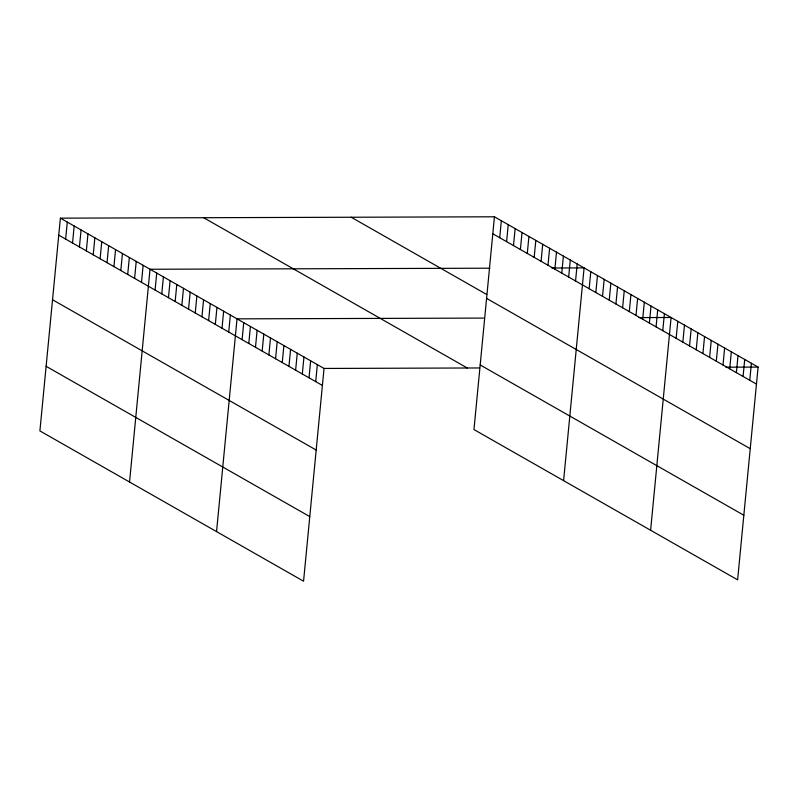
<?xml version="1.0" encoding="UTF-8"?>
<svg xmlns="http://www.w3.org/2000/svg" width="798" height="798" viewBox="0 0 798 798"><rect width="100%" height="100%" fill="white"/><g stroke="black" fill="none" stroke-linecap="round" stroke-linejoin="round"><path stroke-width="1.2" d="M60.389 218.153L39.9 430.91L303.559 581.203L324.038 368.447L60.389 218.153L494.441 216.797L758.1 367.09L737.611 579.847L473.962 429.553L494.441 216.797M65.645 239.081L67.281 222.083M72.538 243.011L74.174 226.014M79.431 246.951L81.077 229.944M86.334 250.881L87.97 233.874M93.226 254.811L94.862 237.814M100.119 258.742L101.755 241.744M107.022 262.672L108.658 245.674M113.915 266.602L115.55 249.604M120.807 270.532L122.443 253.535M127.71 274.462L129.346 257.465M134.603 278.392L136.239 261.395M141.495 282.322L143.131 265.325M129.545 482.012L150.024 269.255L489.792 268.198M155.081 290.063L156.717 273.066M161.775 293.883L163.41 276.886M168.468 297.694L170.104 280.697M175.161 301.514L176.797 284.517M181.854 305.325L183.49 288.327M188.547 309.145L190.183 292.148M195.241 312.956L196.877 295.958M201.934 316.776L203.57 299.779M208.627 320.587L210.263 303.589M215.32 324.407L216.956 307.41M222.014 328.217L223.649 311.22M228.707 332.038L230.343 315.04M216.547 531.608L237.036 318.851L483.578 318.083M242.093 339.669L243.729 322.661M248.786 343.479L250.422 326.482M255.48 347.29L257.116 330.292M262.173 351.11L263.809 334.113M268.866 354.92L270.502 337.923M275.559 358.741L277.195 341.744M282.243 362.551L283.889 345.554M288.936 366.372L290.582 349.374M295.629 370.182L297.265 353.185M302.322 374.003L303.958 357.005M309.016 377.813L310.651 360.816M315.709 381.634L317.345 364.636M499.708 237.734L501.344 220.727M506.6 241.664L508.236 224.657M513.493 245.594L515.129 228.597M520.386 249.525L522.032 232.527M527.288 253.455L528.924 236.457M534.181 257.385L535.817 240.388M541.074 261.315L542.71 244.318M547.977 265.245L549.613 248.248M554.869 269.175L556.505 252.178M561.762 273.106L563.398 256.108M568.655 277.036L570.301 260.038M575.558 280.966L577.193 263.968M563.597 480.655L584.086 267.899L551.857 267.998M589.143 288.716L590.779 271.719M595.837 292.527L597.473 275.529M602.53 296.347L604.166 279.34M609.223 300.158L610.859 283.16M615.916 303.968L617.552 286.971M622.61 307.789L624.245 290.791M629.303 311.599L630.939 294.602M635.996 315.419L637.632 298.422M642.689 319.23L644.325 302.233M649.382 323.05L651.018 306.053M656.076 326.861L657.712 309.863M662.769 330.681L664.405 313.684M650.609 530.251L671.098 317.494L638.869 317.594M676.145 338.312L677.791 321.315M682.839 342.123L684.475 325.125M689.532 345.943L691.168 328.936M696.225 349.753L697.861 332.756M702.918 353.564L704.554 336.566M709.612 357.384L711.247 340.387M716.305 361.195L717.941 344.197M722.998 365.015L724.634 348.018M729.691 368.826L731.327 351.828M736.384 372.646L738.02 355.649M743.078 376.457L744.714 359.459M749.771 380.277L751.407 363.28M324.038 368.447L479.578 367.958M725.871 367.19L758.1 367.09M492.805 233.794L756.464 384.087M351.21 217.246L486.74 294.512M486.59 298.402L750.24 448.685M480.177 364.955L743.836 515.249M203.63 217.704L467.279 367.998M58.753 235.151L322.402 385.444M52.528 299.749L316.188 450.042M46.124 366.312L309.774 516.605"/></g></svg>
